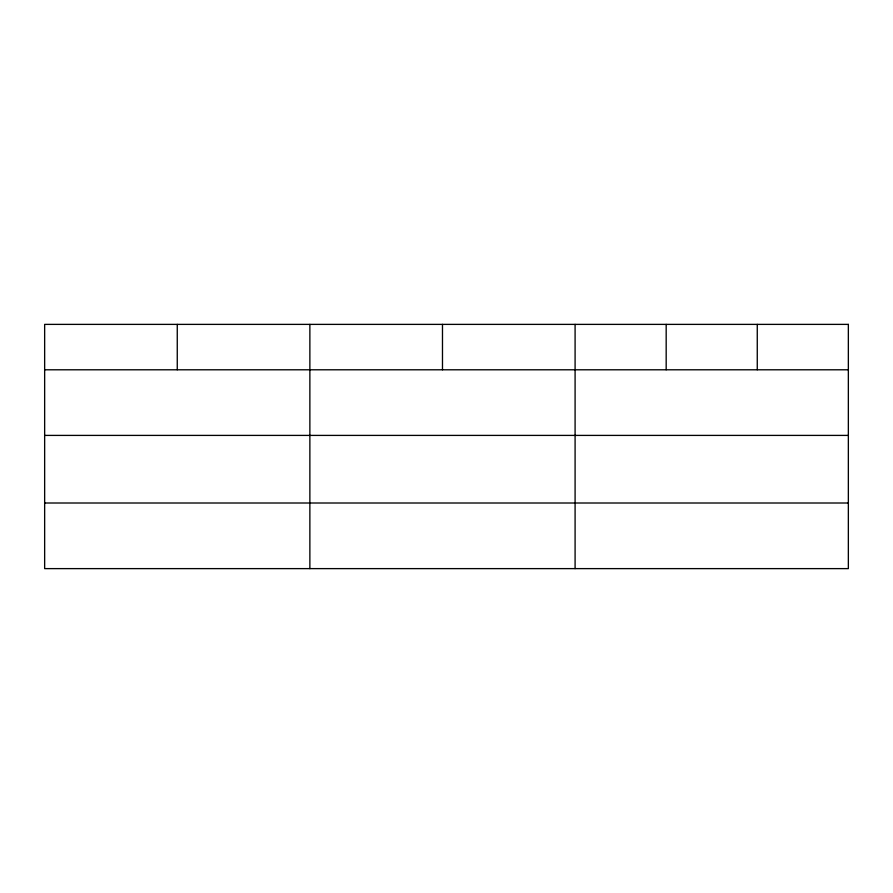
<?xml version="1.0" encoding="UTF-8"?>
<svg xmlns="http://www.w3.org/2000/svg" width="893" height="893" viewBox="0 0 893 893"><rect width="100%" height="100%" fill="white"/><g stroke="black" fill="none" stroke-linecap="round" stroke-linejoin="round"><path stroke-width="1.34" d="M44.65 369.791L848.35 369.791M44.65 435.404L848.35 435.404M44.65 503.005L848.35 503.005M757.264 324.382L757.264 369.791M666.178 324.382L666.178 369.791M575.092 324.382L575.092 568.618M442.481 324.382L442.481 369.791M309.871 324.382L309.871 568.618M177.261 324.382L177.261 369.791M848.35 324.382L44.65 324.382L44.65 568.618L848.35 568.618L848.35 324.382"/></g></svg>
